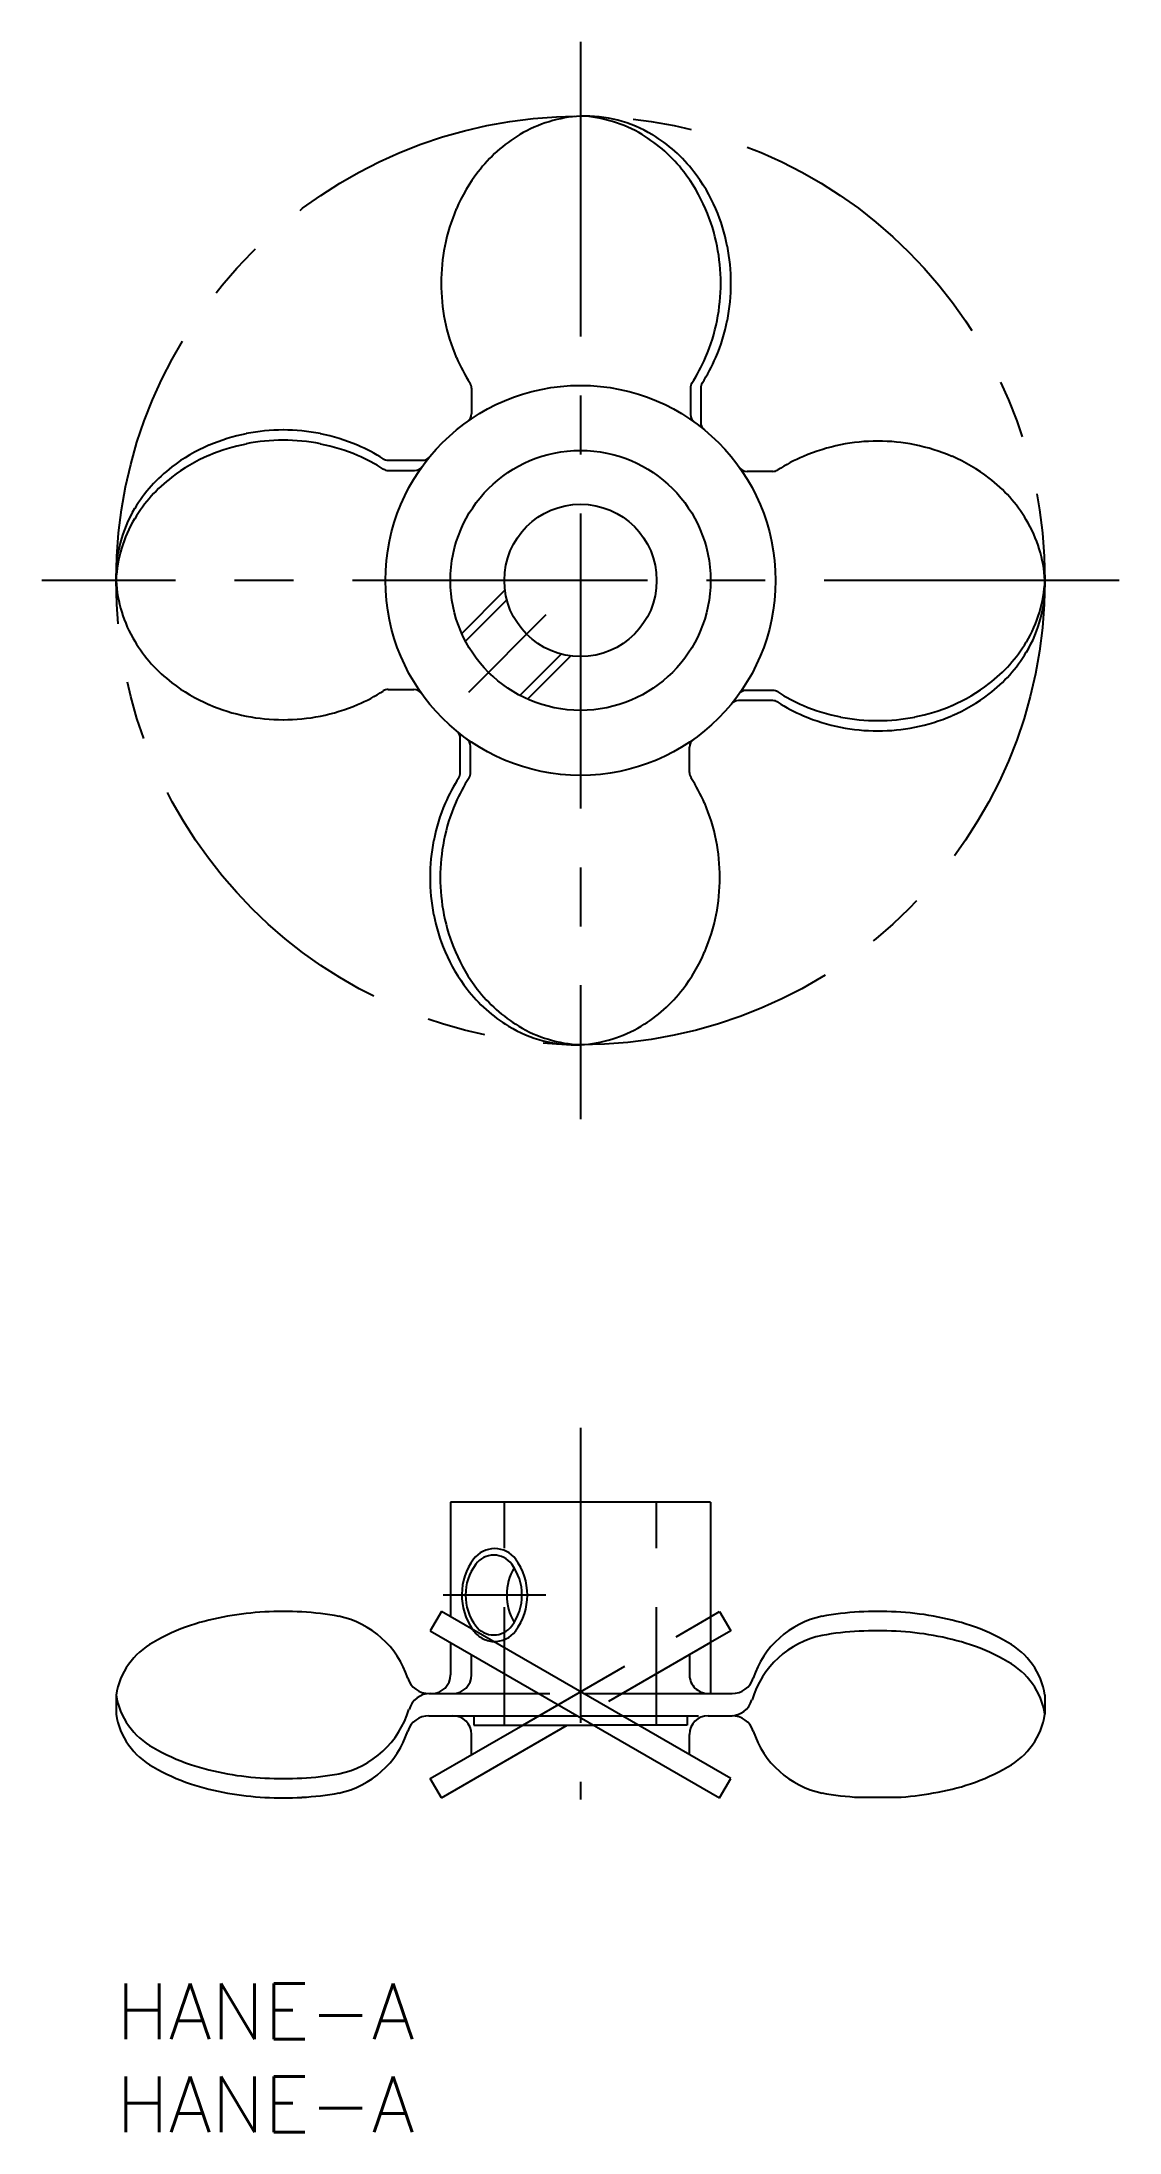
# Model space of a CAD drawing. Extents: x -4 to 54, y -8 to 105.
import ezdxf

# ---------------------------------------------------------------- set-up
doc = ezdxf.new("R2010")
doc.units = 0
doc.header["$LTSCALE"] = 0.5
doc.linetypes.add('CENTER', pattern=[50.8, 31.75, -6.35, 6.35, -6.35])
doc.linetypes.add('DASHED', pattern=[19.05, 12.7, -6.35])
for name, color, linetype in [('MSM_CENTER', 1, 'CENTER'), ('MSM_CONTINUOUS', 7, 'CONTINUOUS'), ('MSM_DASHED', 4, 'DASHED'), ('MSM_NARROW', 5, 'CONTINUOUS'), ('MSM_PART_NUMBER', 7, 'CONTINUOUS')]:
    doc.layers.add(name, color=color, linetype=linetype)
doc.styles.get("Standard").update_dxf_attribs({"font": 'txt.shx', "height": 3, "bigfont": 'bigfont.shx'})

# ---------------------------------------------------------------- blocks, each defined once
blk = doc.blocks.new('*U11')
at = {"layer": 'MSM_PART_NUMBER'}
blk.add_text('HANE-A', height=3, dxfattribs=at).set_placement((0, -3))
blk = doc.blocks.new('*U12')
at = {"layer": 'MSM_PART_NUMBER'}
blk.add_text('HANE-A', height=3, dxfattribs=at).set_placement((0, -8))

msp = doc.modelspace()

# ---------------------------------------------------------------- linework, layer by layer
at = {"layer": 'MSM_CENTER'}
for p, q in [((25, 104.55), (25, 46.55)), ((54, 75.55), (-4, 75.55)), ((18.99, 69.54), (23.16, 73.71)), ((25, 29.92), (25, 9.92)), ((23.14, 20.92), (17.61, 20.92))]:
    msp.add_line(p, q, dxfattribs=at)
msp.add_circle((25, 75.55), 25, dxfattribs=at)
at = {"layer": 'MSM_CONTINUOUS'}
for p, q in [((19.13, 85.9), (19.13, 84.52)), ((30.92, 85.9), (30.92, 84.48)), ((31.47, 85.9), (31.47, 84.06)), ((14.65, 82.02), (16.49, 82.02)), ((14.65, 81.47), (16.07, 81.47)), ((35.35, 81.42), (33.97, 81.42)), ((14.65, 69.68), (16.03, 69.68)), ((35.35, 69.08), (33.51, 69.08)), ((35.35, 69.63), (33.93, 69.63)), ((18.53, 65.2), (18.53, 67.04)), ((19.08, 65.2), (19.08, 66.62)), ((30.87, 65.2), (30.87, 66.58)), ((18, 25.92), (18, 19.75)), ((32, 25.92), (18, 25.92)), ((32, 25.92), (32, 15.62)), ((17.51, 20.04), (16.91, 19)), ((33.09, 11.04), (17.51, 20.04)), ((32, 19.75), (32.49, 20.04)), ((32.49, 20.04), (33.09, 19)), ((16.91, 19), (32.49, 10)), ((18, 18.37), (18, 16.62)), ((33.09, 19), (32, 18.37)), ((19.13, 16.62), (19.13, 17.72)), ((0, 15.54), (0, 14.5)), ((16.84, 15.62), (17, 15.62)), ((25.16, 15.62), (33.16, 15.62)), ((50, 15.54), (50, 14.5)), ((16.84, 14.42), (24.84, 14.42)), ((16.91, 11.04), (21.89, 13.92)), ((17.51, 10), (24.29, 13.92)), ((19.25, 14.42), (19.25, 13.92)), ((19.25, 13.92), (25.71, 13.92)), ((31.87, 14.42), (33.16, 14.42)), ((19.13, 12.32), (19.13, 13.42)), ((30.87, 12.32), (30.87, 13.42)), ((17.51, 10), (16.91, 11.04)), ((32.49, 10), (33.09, 11.04))]:
    msp.add_line(p, q, dxfattribs=at)
for radius in [10.5, 7, 4.1]:
    msp.add_circle((25, 75.55), radius, dxfattribs=at)
for centre, radius, start, end in [((25.39, 93.44), 7.12, 93.1079, 120.8956), ((24.68, 93.47), 7.09, 59.0844, 87.3994), ((25.24, 93.49), 7.06, 59.0642, 91.966), ((25.9, 92.63), 8.08, 121.0685, 142.4836), ((24.15, 92.63), 8.08, 37.5164, 58.9315), ((24.7, 92.63), 8.08, 37.5164, 58.9315), ((26.77, 91.94), 9.19, 142.3721, 156.8598), ((23.28, 91.94), 9.19, 23.1402, 37.6279), ((23.83, 91.94), 9.19, 23.1402, 37.6279), ((27.46, 91.63), 9.95, 156.8122, 168.8862), ((22.59, 91.63), 9.95, 11.1138, 23.1878), ((23.14, 91.63), 9.95, 11.1138, 23.1878), ((27.84, 91.55), 10.34, 168.856, 180.013), ((22.21, 91.55), 10.34, 359.987, 11.144), ((22.76, 91.55), 10.34, 359.987, 11.144), ((27.84, 91.55), 10.34, 179.987, 191.144), ((22.21, 91.55), 10.34, 348.856, 0.013), ((22.76, 91.55), 10.34, 348.856, 0.013), ((27.46, 91.47), 9.95, 191.1138, 203.1878), ((22.59, 91.47), 9.95, 336.8122, 348.8862), ((23.14, 91.47), 9.95, 336.8122, 348.8862), ((26.87, 91.21), 9.3, 203.1795, 212.81), ((23.18, 91.21), 9.3, 327.19, 336.8205), ((23.73, 91.21), 9.3, 327.19, 336.8205), ((18.63, 85.9), 0.5, 0, 32.8409), ((31.42, 85.9), 0.5, 147.1591, 180), ((31.97, 85.9), 0.5, 147.1591, 180), ((18.63, 84.52), 0.5, 305.3833, 0), ((31.42, 84.48), 0.5, 180, 234.2966), ((8.92, 73.68), 9.95, 101.1138, 113.1878), ((9, 73.31), 10.34, 89.987, 101.144), ((9, 73.31), 10.34, 78.856, 90.013), ((9.08, 73.68), 9.95, 66.8122, 78.8862), ((31.97, 84.06), 0.5, 180, 230.6846), ((8.61, 74.38), 9.19, 113.1402, 127.6279), ((8.61, 73.83), 9.19, 113.1402, 127.6279), ((8.92, 73.13), 9.95, 101.1138, 113.1878), ((9, 72.76), 10.34, 89.987, 101.144), ((9, 72.76), 10.34, 78.856, 90.013), ((9.08, 73.13), 9.95, 66.8122, 78.8862), ((9.34, 74.28), 9.3, 57.19, 66.8205), ((9.34, 73.73), 9.3, 57.19, 66.8205), ((16.49, 82.52), 0.5, 270, 320.6846), ((40.66, 73.68), 9.3, 113.1795, 122.81), ((40.92, 73.08), 9.95, 101.1138, 113.1878), ((41, 72.71), 10.34, 89.987, 101.144), ((41, 72.71), 10.34, 78.856, 90.013), ((41.08, 73.08), 9.95, 66.8122, 78.8862), ((41.39, 73.78), 9.19, 52.3721, 66.8598), ((7.92, 75.25), 8.08, 127.5164, 148.9315), ((7.92, 74.7), 8.08, 127.5164, 148.9315), ((14.65, 82.52), 0.5, 237.1591, 270), ((14.65, 81.97), 0.5, 237.1591, 270), ((16.07, 81.97), 0.5, 270, 324.2966), ((33.97, 81.92), 0.5, 215.3833, 270), ((35.35, 81.92), 0.5, 270, 302.8409), ((42.08, 74.65), 8.08, 31.0685, 52.4836), ((7.05, 75.79), 7.06, 149.0642, 181.966), ((7.08, 75.23), 7.09, 149.0844, 177.3994), ((42.89, 75.16), 7.12, 3.1079, 30.8956), ((7.11, 75.93), 7.12, 183.1079, 210.8956), ((42.92, 75.87), 7.09, 329.0844, 357.3994), ((42.95, 75.31), 7.06, 329.0642, 1.966), ((7.92, 76.45), 8.08, 211.0685, 232.4836), ((42.08, 76.4), 8.08, 307.5164, 328.9315), ((42.08, 75.85), 8.08, 307.5164, 328.9315), ((8.61, 77.32), 9.19, 232.3721, 246.8598), ((41.39, 77.27), 9.19, 293.1402, 307.6279), ((8.92, 78.01), 9.95, 246.8122, 258.8862), ((9.08, 78.01), 9.95, 281.1138, 293.1878), ((9.34, 77.41), 9.3, 293.1795, 302.81), ((14.65, 69.18), 0.5, 90, 122.8409), ((16.03, 69.18), 0.5, 35.3833, 90), ((33.51, 68.58), 0.5, 90, 140.6846), ((33.93, 69.13), 0.5, 90, 144.2966), ((35.35, 69.13), 0.5, 57.1591, 90), ((35.35, 68.58), 0.5, 57.1591, 90), ((40.66, 77.36), 9.3, 237.19, 246.8205), ((40.66, 76.81), 9.3, 237.19, 246.8205), ((40.92, 77.96), 9.95, 246.8122, 258.8862), ((41.08, 77.96), 9.95, 281.1138, 293.1878), ((41.39, 76.72), 9.19, 293.1402, 307.6279), ((9, 78.39), 10.34, 258.856, 270.013), ((9, 78.39), 10.34, 269.987, 281.144), ((40.92, 77.41), 9.95, 246.8122, 258.8862), ((41, 78.34), 10.34, 258.856, 270.013), ((41, 77.79), 10.34, 258.856, 270.013), ((41, 78.34), 10.34, 269.987, 281.144), ((41, 77.79), 10.34, 269.987, 281.144), ((41.08, 77.41), 9.95, 281.1138, 293.1878), ((18.03, 67.04), 0.5, 0, 50.6846), ((18.58, 66.62), 0.5, 0, 54.2966), ((31.37, 66.58), 0.5, 125.3833, 180), ((26.27, 59.89), 9.3, 147.19, 156.8205), ((26.82, 59.89), 9.3, 147.19, 156.8205), ((18.03, 65.2), 0.5, 327.1591, 0), ((18.58, 65.2), 0.5, 327.1591, 0), ((31.37, 65.2), 0.5, 180, 212.8409), ((23.13, 59.89), 9.3, 23.1795, 32.81), ((26.86, 59.63), 9.95, 156.8122, 168.8862), ((27.41, 59.63), 9.95, 156.8122, 168.8862), ((22.54, 59.63), 9.95, 11.1138, 23.1878), ((27.24, 59.55), 10.34, 168.856, 180.013), ((27.79, 59.55), 10.34, 168.856, 180.013), ((22.16, 59.55), 10.34, 359.987, 11.144), ((27.24, 59.55), 10.34, 179.987, 191.144), ((27.79, 59.55), 10.34, 179.987, 191.144), ((22.16, 59.55), 10.34, 348.856, 0.013), ((26.86, 59.47), 9.95, 191.1138, 203.1878), ((27.41, 59.47), 9.95, 191.1138, 203.1878), ((22.54, 59.47), 9.95, 336.8122, 348.8862), ((26.17, 59.16), 9.19, 203.1402, 217.6279), ((26.72, 59.16), 9.19, 203.1402, 217.6279), ((23.23, 59.16), 9.19, 322.3721, 336.8598), ((25.3, 58.47), 8.08, 217.5164, 238.9315), ((25.85, 58.47), 8.08, 217.5164, 238.9315), ((24.1, 58.47), 8.08, 301.0685, 322.4836), ((24.76, 57.6), 7.06, 239.0642, 271.966), ((25.32, 57.63), 7.09, 239.0844, 267.3994), ((24.61, 57.66), 7.12, 273.1079, 300.8956), ((21.6, 20.92), 2.79, 143.4194, 216.5806), ((20.33, 21.86), 1.21, 36.5806, 143.4194), ((19.06, 20.92), 2.79, 323.4194, 36.5806), ((23.84, 20.95), 2.81, 149.1815, 180.6681), ((23.84, 20.89), 2.81, 179.3319, 210.8185), ((6.98, 10.11), 9.64, 107.9965, 121.0878), ((8.41, 5.92), 14.07, 99.8612, 108.2643), ((8.82, 3.81), 16.22, 92.907, 100.0268), ((9.02, 2.92), 17.12, 86.7295, 93.4239), ((9.18, 4.32), 15.71, 79.6424, 86.9917), ((10.95, 14.89), 5, 18.1513, 77.8993), ((20.33, 19.98), 1.21, 216.5806, 323.4194), ((39.05, 14.89), 5, 102.102, 161.8487), ((40.82, 4.32), 15.71, 93.0083, 100.3576), ((41, 2.08), 17.96, 86.8078, 93.1922), ((41.07, 3.08), 16.96, 80.0513, 86.8568), ((41.59, 5.92), 14.07, 71.7357, 80.1388), ((43.02, 10.11), 9.64, 58.9122, 72.0035), ((3.82, 14.96), 3.86, 118.096, 171.3752), ((39.03, 13.85), 5, 101.8302, 163.3694), ((40.85, 3), 16, 93.0412, 100.2579), ((41, 1.04), 17.96, 86.8078, 93.1922), ((41.07, 2.04), 16.96, 80.0513, 86.8568), ((41.59, 4.88), 14.07, 71.7357, 80.1388), ((43.02, 9.07), 9.64, 58.9122, 72.0035), ((46.18, 14.96), 3.86, 8.6248, 61.904), ((46.18, 13.92), 3.86, 8.6248, 61.904), ((16.84, 16.82), 1.2, 198.1513, 270), ((17, 16.62), 1, 270, 360), ((18.13, 16.62), 1, 270, 0), ((33.16, 16.82), 1.2, 270, 341.8487), ((3.82, 16.12), 3.86, 188.6248, 241.904), ((10.97, 16.19), 5, 281.8302, 343.3694), ((16.92, 14.42), 1.2, 90, 163.3694), ((33.08, 15.62), 1.2, 270, 343.3694), ((3.82, 15.08), 3.86, 188.6248, 241.904), ((10.95, 15.15), 5, 282.102, 341.8487), ((16.84, 13.22), 1.2, 90, 161.8487), ((18.13, 13.42), 1, 360, 90), ((31.87, 13.42), 1, 90, 180), ((33.16, 13.22), 1.2, 18.1513, 90), ((39.05, 15.15), 5, 198.1513, 257.898), ((46.18, 15.08), 3.86, 298.096, 351.3752), ((6.98, 20.97), 9.64, 238.9122, 252.0035), ((6.98, 19.93), 9.64, 238.9122, 252.0035), ((8.41, 25.16), 14.07, 251.7357, 260.1388), ((8.9, 27.8), 16.76, 260.0309, 266.9324), ((9.15, 27.04), 16, 273.0412, 280.2579), ((43.02, 19.93), 9.64, 287.9965, 301.0878), ((8.41, 24.12), 14.07, 251.7357, 260.1388), ((8.93, 26.96), 16.96, 260.0513, 266.8568), ((9.01, 28.77), 17.73, 266.7466, 273.2126), ((9.18, 25.72), 15.71, 273.0083, 280.3576), ((40.82, 25.72), 15.71, 259.6424, 266.9916), ((41.24, 25), 14.99, 272.9205, 280.6243), ((41.96, 22.83), 12.73, 279.2049, 288.4882), ((9, 27.96), 17.96, 266.8078, 273.1922), ((41.5, 54293277.74), 54293267.71, 269.999998417, 270.000000528)]:
    msp.add_arc(centre, radius, start, end, dxfattribs=at)
at = {"layer": 'MSM_DASHED'}
for p, q in [((18.61, 72.69), (20.93, 75.02)), ((18.81, 72.28), (21.03, 74.51)), ((21.73, 69.36), (23.96, 71.58)), ((22.14, 69.16), (24.47, 71.48)), ((20.9, 13.92), (20.9, 25.92)), ((29.1, 13.92), (29.1, 25.92)), ((21.89, 13.92), (32, 19.75)), ((32, 18.37), (24.29, 13.92)), ((30.87, 17.72), (30.87, 16.62)), ((17, 15.62), (25.16, 15.62)), ((25, 14.42), (31.87, 14.42)), ((30.75, 13.92), (25.73, 13.92)), ((30.75, 14.42), (30.75, 13.92))]:
    msp.add_line(p, q, dxfattribs=at)
for centre, radius, start, end in [((21.85, 20.92), 3.24, 214.8725, 215.34), ((20.38, 19.83), 1.41, 213.7733, 267.2344), ((31.87, 16.62), 1, 180, 270)]:
    msp.add_arc(centre, radius, start, end, dxfattribs=at)
at = {"layer": 'MSM_NARROW'}
for centre, radius, start, end in [((21.85, 20.92), 3.24, 143.4195, 214.8725), ((20.38, 22.01), 1.41, 36.5802, 143.4195), ((18.9, 20.92), 3.24, 323.4198, 36.5802), ((20.38, 19.83), 1.41, 267.2055, 323.4198)]:
    msp.add_arc(centre, radius, start, end, dxfattribs=at)

# ---------------------------------------------------------------- block references
at = {"layer": 'MSM_CONTINUOUS'}
for name in ['*U11', '*U12']:
    msp.add_blockref(name, (0, 0), dxfattribs=at)

doc.saveas('drawing.dxf')
